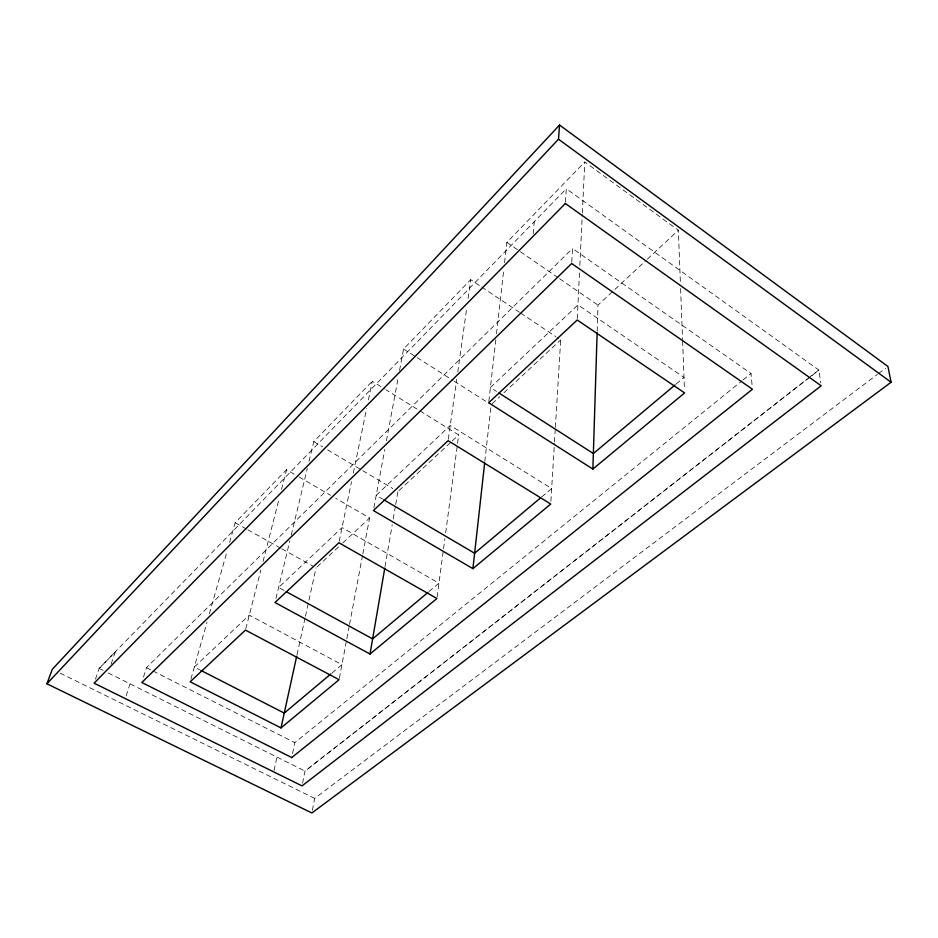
<?xml version="1.0" encoding="UTF-8"?>
<svg xmlns="http://www.w3.org/2000/svg" width="938" height="938" viewBox="0 0 938 938"><rect width="100%" height="100%" fill="white"/><g stroke="black" fill="none" stroke-linecap="round" stroke-linejoin="round"><path stroke-width="0.7" stroke-dasharray="4.69 3.52" d="M597.178 331.325L597.998 305.131L646.223 260.201M577.28 318.627L579.555 271.34M579.836 265.513L582.275 214.474M582.346 213.02L584.796 161.981L678.362 230.244L680.378 282.713M571.746 262.159L572.497 248.5L751.01 373.5L752.194 386.374M550.899 501.232L554.417 443.369M554.499 441.915L555.296 428.795M555.378 427.341L560.69 339.896L557.043 337.457M565.438 202.162L566.294 188.784L818.921 370.111L304.944 771.2M533.159 233.867L534.261 221.72M484.817 461.508L491.137 404.712M488.839 401.37L495.839 339.638M496.495 333.834L503.729 269.98M504.55 262.722L506.848 242.403L584.796 161.981M437.085 597.131L443.357 550.102M443.545 548.66L444.882 538.588M445.656 532.819L458.682 434.951L385.846 389.704M448.305 439.289L456.747 379.245M457.756 372.034L466.889 307.089M468.097 298.425L470.735 279.665L480.467 286.172M385.026 566.669L392.213 524.788M393.21 519.019L395.437 506.016M395.684 504.574L397.911 491.571M373.899 507.763L384.791 449.408M386.409 440.801L398.462 376.244M399.541 370.498L403.563 348.983L470.735 279.665M339.357 678.326L346.544 640.208M346.814 638.766L349.264 625.822M349.534 624.391L362.549 555.355M362.818 553.912L369.595 517.964L335.616 498.219M312.389 810.326L314.652 798.379L877.405 374.403M302.564 783.207L304.979 771.059L807.325 378.952M339.181 541.39L351.516 481.686M353.298 473.08L366.641 408.522M368.411 399.916L372.269 381.262L384.615 388.93M292.574 753.472L294.837 742.638L741.911 380.863M274.037 770.555L276.968 757.095M297.029 654.724L305.12 617.708M305.436 616.289L316.024 567.877M275.96 598.421L289.865 540.757M291.226 535.094L307.277 468.531M308.989 461.449L313.773 441.622L372.269 381.262M245.815 628.741L260.87 569.964M263.039 561.487L279.313 497.949M281.494 489.472L286.547 469.704L297.874 476.293M190.906 679.124L207.005 622.211M209.385 613.804L227.219 550.77M229.599 542.363L235.145 522.747L286.547 469.704M143.491 677.107L146.445 667.68L572.497 248.5M126.149 695.902L130.019 683.837M111.153 664.045L115.245 651.91M95.453 679.194L99.147 668.442L566.294 188.784M99.1 668.583L115.186 652.051M317.091 566.88L341.737 543.923M342.804 542.926L369.595 517.964M398.978 490.586L451.225 441.904M452.292 440.907L458.682 434.951M492.204 403.715L499.696 396.727M503.976 392.741L560.69 339.896M647.29 259.205L678.362 230.244M331.958 673.038L341.936 664.655L249.297 615.14L194.318 667.047L199.536 669.709M428.994 591.561L438.949 583.202L342.03 527.602L278.598 587.481L284.941 590.952M541.625 496.988L551.673 488.546L450.252 425.43L376.22 495.323L382.528 499.028M676.169 384.017L684.013 377.439L577.949 304.885L490.41 387.523L496.53 391.451M743.048 379.949L751.01 373.5M808.474 378.049L818.862 369.935L820.785 382.939M878.578 373.523L885.589 368.235M60.184 673.156L314.652 798.379M99.147 668.442L103.004 670.365M108.151 672.933L304.979 771.059M146.445 667.68L151.651 670.307M152.953 670.963L294.837 742.638M235.145 522.747L246.518 529.102M247.784 529.806L280.638 548.132M281.904 548.847L313.491 566.47M299.14 477.02L330.586 495.299M313.773 441.622L322.566 446.84M327.585 449.83L361.493 469.95M362.748 470.7L392.893 488.592M403.563 348.983L415.897 356.827M417.129 357.613L452.902 380.371M454.133 381.156L489.906 403.926M481.675 286.993L519.359 312.225M520.578 313.034L555.824 336.648M506.848 242.403L558.415 277.894M559.623 278.727L597.998 305.131M680.601 288.541L682.559 339.544M682.606 340.998L684.494 390.114"/><path stroke-width="1.41" d="M592.875 469.059L684.599 392.928L577.222 319.999L488.686 402.754L592.875 469.059L597.131 332.779M46.9 683.779L558.497 139.211L559.552 125.024L887.934 366.477L891.1 382.247L311.885 812.976L46.9 683.779L52.317 669.286L559.552 125.024M472.904 568.639L550.735 504.046L448.118 440.672L373.383 510.53L472.904 568.639L484.653 462.962M370.029 654.02L436.909 598.514L338.899 542.762L274.963 602.513L370.029 654.02L384.779 568.123M281.013 727.911L339.099 679.687L245.463 630.101L190.144 681.809L281.013 727.911L296.713 656.143M330.844 673.965L284.261 713.091L200.838 670.377M427.892 592.488L372.632 638.884L286.219 591.655M540.499 497.926L474.616 553.256L383.783 499.778M675.055 384.955L593.367 453.546L498.993 393.022M291.73 757.529L752.452 389.247L571.676 263.519L141.802 682.489L292.035 757.681M558.497 139.211L891.1 382.247M565.344 203.499L94.081 683.169L302.036 785.88L821.207 385.799L565.344 203.499"/></g></svg>
